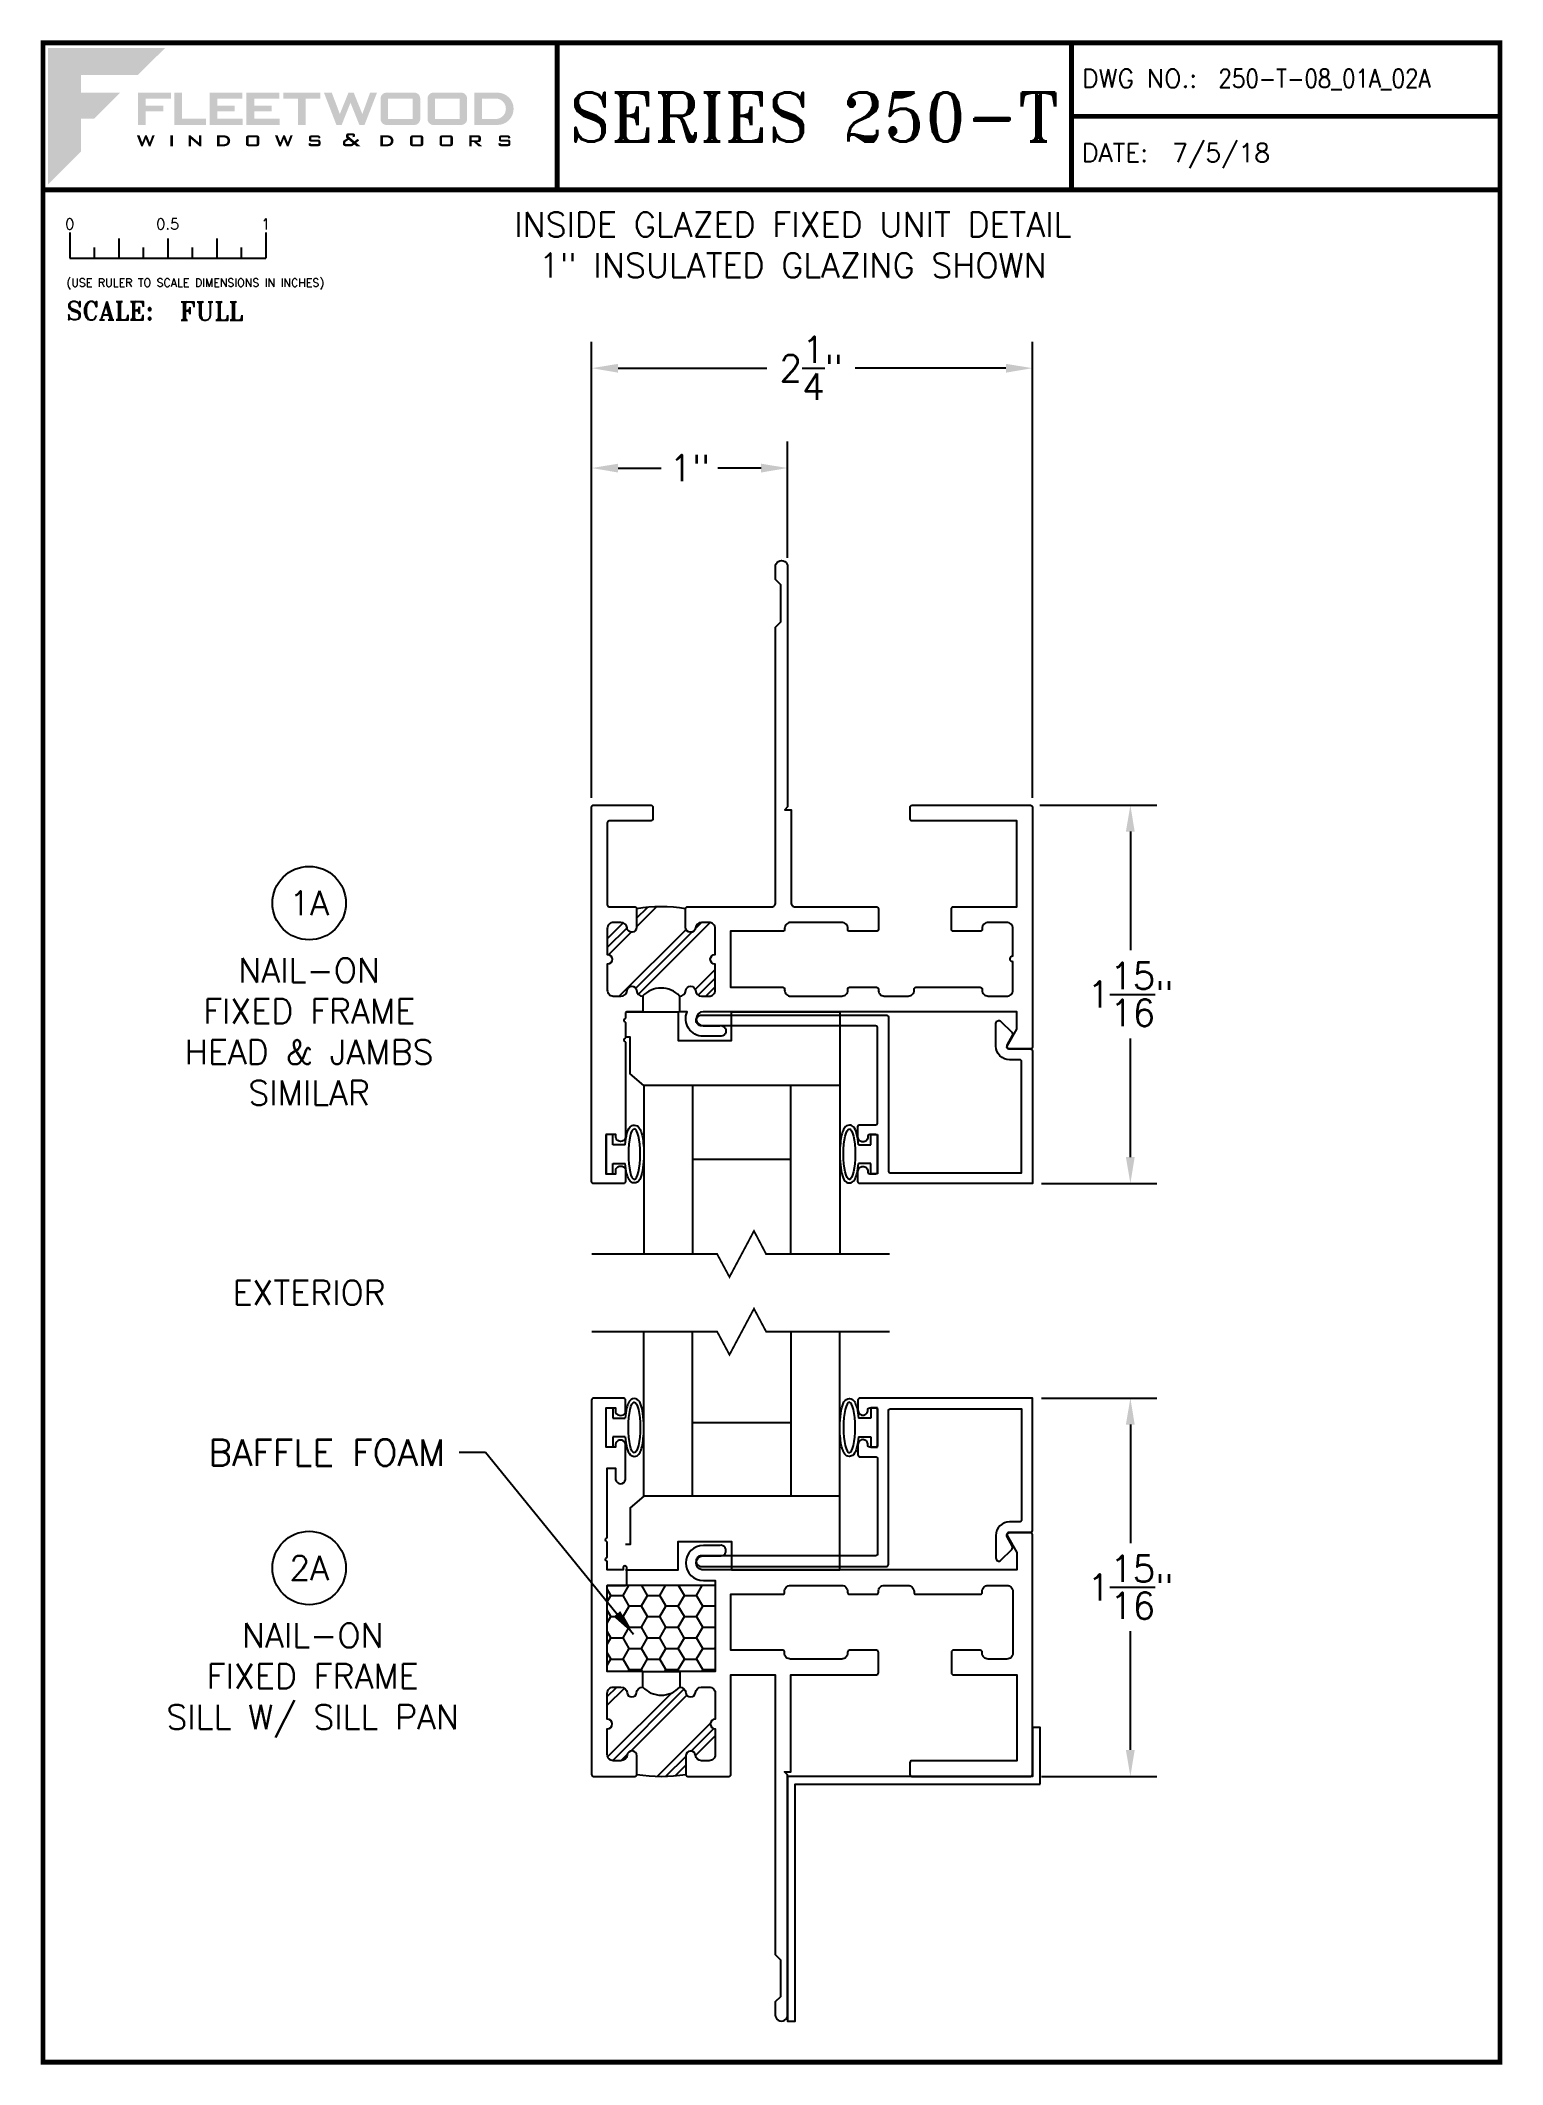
# Paper-space layout 'DETAIL 1A & 2A' of a CAD drawing. Extents: x 0.3 to 7.8, y 0.1 to 10.4.
# The model-space entities are those that its viewports show. They can reach past a viewport. Long polylines and large blocks are cut down to what shows.
import ezdxf
from ezdxf.enums import TextEntityAlignment as Align

# ---------------------------------------------------------------- set-up
doc = ezdxf.new("R2010")
doc.units = 0
doc.header["$MEASUREMENT"] = 0
doc.layers.get('0').update_dxf_attribs({"linetype": 'CONTINUOUS'})
doc.layers.get('Defpoints').update_dxf_attribs({"linetype": 'CONTINUOUS'})
for name, color, linetype in [('DIM', 7, 'CONTINUOUS'), ('FRAME', 1, 'CONTINUOUS'), ('GLASS', 7, 'CONTINUOUS'), ('MISC', 7, 'CONTINUOUS'), ('TEXT', 7, 'CONTINUOUS'), ('TITLE-BLOCK', 7, 'CONTINUOUS')]:
    doc.layers.add(name, color=color, linetype=linetype)
doc.layers.add('VP', color=40, linetype='CONTINUOUS', plot=False)
doc.layers.get('VP').off()
doc.styles.add('ROMANS', font='romans')
doc.styles.add('ROMANT', font='romant')
doc.styles.add('SIMPLEX-094', font='simplex.shx', dxfattribs={"height": 0.094})
doc.styles.get("Standard").update_dxf_attribs({"font": 'simplex.shx'})
doc.dimstyles.new('FULL SCALE', dxfattribs={"dimscale": 0.75, "dimtxt": 0.18, "dimasz": 0.18, "dimexe": 0.18, "dimexo": 0.0625, "dimgap": 0.09, "dimtad": 0, "dimtih": 1, "dimtoh": 1, "dimdec": 4, "dimzin": 0, "dimdsep": 46, "dimlunit": 4, "dimtxsty": 'Standard', "dimcen": 0.09, "dimadec": 0, "dimazin": 0, "dimtfac": 1, "dimtdec": 4, "dimtofl": 0, "dimtmove": 0, "dimatfit": 3, "dimfxl": 0, "dimtolj": 1, "dimtzin": 0, "dimarcsym": 0})

# ---------------------------------------------------------------- blocks, each defined once
blk = doc.blocks.new('*D35')
at = {"layer": 'Defpoints', "color": 0}
for p in [(5.364, 3.516), (5.864, 3.516), (5.364, 1.584)]:
    blk.add_point(p, dxfattribs=at)
at = {"layer": 'DIM', "color": 0, "lineweight": -2}
for p, q in [((5.411, 3.516), (5.999, 3.516)), ((5.864, 3.381), (5.864, 2.775)), ((5.864, 1.719), (5.864, 2.325)), ((5.411, 1.584), (5.999, 1.584))]:
    blk.add_line(p, q, dxfattribs=at)
at = {"layer": 'DIM', "color": 0}
for points in [[(5.841, 3.381), (5.886, 3.381), (5.864, 3.516)], [(5.841, 1.719), (5.886, 1.719), (5.864, 1.584)]]:
    blk.add_solid(points, dxfattribs=at)
at = {"layer": 'DIM', "color": 0, "insert": (5.864, 2.55), "char_height": 0.135, "attachment_point": 5}
blk.add_mtext('\\A1;1{\\H1.000000x;\\S15/16;}"', dxfattribs=at)
blk = doc.blocks.new('*D36')
at = {"layer": 'Defpoints', "color": 0}
for p in [(5.354, 6.544), (5.364, 4.612), (5.864, 4.612)]:
    blk.add_point(p, dxfattribs=at)
at = {"layer": 'DIM', "color": 0, "lineweight": -2}
for p, q in [((5.401, 6.544), (5.999, 6.544)), ((5.864, 6.409), (5.864, 5.803)), ((5.864, 4.747), (5.864, 5.353)), ((5.411, 4.612), (5.999, 4.612))]:
    blk.add_line(p, q, dxfattribs=at)
at = {"layer": 'DIM', "color": 0}
for points in [[(5.841, 6.409), (5.886, 6.409), (5.864, 6.544)], [(5.841, 4.747), (5.886, 4.747), (5.864, 4.612)]]:
    blk.add_solid(points, dxfattribs=at)
at = {"layer": 'DIM', "color": 0, "insert": (5.864, 5.578), "char_height": 0.135, "attachment_point": 5}
blk.add_mtext('\\A1;1{\\H1.000000x;\\S15/16;}"', dxfattribs=at)
blk = doc.blocks.new('*D37')
at = {"layer": 'Defpoints', "color": 0}
for p in [(4.114, 8.266), (4.114, 7.761), (3.114, 6.534)]:
    blk.add_point(p, dxfattribs=at)
at = {"layer": 'DIM', "color": 0, "lineweight": -2}
for p, q in [((3.114, 6.581), (3.114, 8.401)), ((4.114, 7.808), (4.114, 8.401)), ((3.249, 8.266), (3.469, 8.266)), ((3.979, 8.266), (3.758, 8.266))]:
    blk.add_line(p, q, dxfattribs=at)
at = {"layer": 'DIM', "color": 0}
for points in [[(3.249, 8.288), (3.249, 8.243), (3.114, 8.266)], [(3.979, 8.288), (3.979, 8.243), (4.114, 8.266)]]:
    blk.add_solid(points, dxfattribs=at)
at = {"layer": 'DIM', "color": 0, "insert": (3.614, 8.266), "char_height": 0.135, "attachment_point": 5}
blk.add_mtext('\\A1;1"', dxfattribs=at)
blk = doc.blocks.new('Fleetwood_Logo_6-10-15')
h = blk.add_hatch(color=154)
h.dxf.hatch_style = 1
h.paths.add_polyline_path([(0.2526, -0.0017), (0.0019, -0.0017), (0.0019, -0.2942), (0.0725, -0.2236), (0.0725, -0.1535), (0.1007, -0.1535), (0.1567, -0.0976), (0.0725, -0.0976), (0.0725, -0.0596), (0.1946, -0.0596)])
h = blk.add_hatch(color=251)
h.dxf.hatch_style = 1
h.paths.add_polyline_path([(0.2487, -0.1256), (0.2112, -0.1256), (0.2112, -0.1102), (0.2647, -0.1102), (0.2647, -0.0976), (0.1946, -0.0976), (0.1946, -0.1667), (0.2112, -0.1667), (0.2112, -0.1377), (0.2487, -0.1377)])
h = blk.add_hatch(color=251)
h.dxf.hatch_style = 1
h.paths.add_polyline_path([(0.2886, -0.0976), (0.272, -0.0976), (0.272, -0.1667), (0.3401, -0.1667), (0.3401, -0.1535), (0.2886, -0.1535)])
h = blk.add_hatch(color=251)
h.dxf.hatch_style = 1
h.paths.add_polyline_path([(0.4175, -0.0976), (0.3474, -0.0976), (0.3474, -0.1667), (0.4185, -0.1667), (0.4185, -0.1534), (0.364, -0.1534), (0.364, -0.1377), (0.4015, -0.1377), (0.4015, -0.1256), (0.364, -0.1256), (0.364, -0.1102), (0.4175, -0.1102)])
h = blk.add_hatch(color=251)
h.dxf.hatch_style = 1
h.paths.add_polyline_path([(0.4965, -0.0976), (0.4264, -0.0976), (0.4264, -0.1667), (0.4975, -0.1667), (0.4975, -0.1534), (0.443, -0.1534), (0.443, -0.1377), (0.4804, -0.1377), (0.4804, -0.1256), (0.443, -0.1256), (0.443, -0.1102), (0.4965, -0.1102)])
h = blk.add_hatch(color=251)
h.dxf.hatch_style = 1
h.paths.add_polyline_path([(0.5842, -0.0976), (0.5054, -0.0976), (0.5054, -0.1102), (0.5365, -0.1102), (0.5365, -0.1667), (0.5531, -0.1667), (0.5531, -0.1102), (0.5842, -0.1102)])
h = blk.add_hatch(color=251)
h.dxf.hatch_style = 1
h.paths.add_polyline_path([(0.6089, -0.0976), (0.5921, -0.0976), (0.6188, -0.1667), (0.63, -0.1667), (0.6489, -0.1192), (0.6679, -0.1667), (0.6789, -0.1667), (0.7056, -0.0976), (0.6908, -0.0976), (0.6742, -0.1433), (0.6558, -0.0976), (0.6446, -0.0976), (0.6261, -0.1433)])
h = blk.add_hatch(color=251)
h.dxf.hatch_style = 1
h.paths.add_polyline_path([(0.7853, -0.0976), (0.726, -0.0976, 0.414214), (0.7133, -0.1102), (0.7133, -0.154, 0.414214), (0.726, -0.1667), (0.7853, -0.1667, 0.414214), (0.798, -0.154), (0.798, -0.1102, 0.414214)])
h.paths.add_polyline_path([(0.7819, -0.1102), (0.7819, -0.154), (0.7294, -0.154), (0.7294, -0.1102)], flags=16)
h = blk.add_hatch(color=251)
h.dxf.hatch_style = 1
h.paths.add_polyline_path([(0.8856, -0.0976), (0.8262, -0.0976, 0.414214), (0.8136, -0.1102), (0.8136, -0.154, 0.414214), (0.8262, -0.1667), (0.8856, -0.1667, 0.414214), (0.8982, -0.154), (0.8982, -0.1102, 0.414214)])
h.paths.add_polyline_path([(0.8822, -0.1102), (0.8822, -0.154), (0.8296, -0.154), (0.8296, -0.1102)], flags=16)
h = blk.add_hatch(color=251)
h.dxf.hatch_style = 1
h.paths.add_polyline_path([(0.9632, -0.0976), (0.914, -0.0976), (0.914, -0.1667), (0.9632, -0.1667, 1)])
h.paths.add_polyline_path([(0.9301, -0.1102), (0.9593, -0.1102, -1), (0.9593, -0.154), (0.9301, -0.154)], flags=16)
h = blk.add_hatch(color=7)
h.dxf.hatch_style = 1
h.paths.add_polyline_path([(0.2301, -0.1891), (0.2251, -0.1891), (0.2196, -0.2043), (0.2134, -0.1891), (0.2097, -0.1891), (0.2035, -0.2043), (0.1978, -0.1891), (0.1922, -0.1891), (0.2011, -0.2121), (0.2048, -0.2121), (0.2112, -0.1963), (0.2175, -0.2121), (0.2212, -0.2121)])
h = blk.add_hatch(color=7)
h.dxf.hatch_style = 1
h.paths.add_polyline_path([(0.2691, -0.1891), (0.2637, -0.1891), (0.2637, -0.2118), (0.2637, -0.2121), (0.2691, -0.2121)])
h = blk.add_hatch(color=7)
h.dxf.hatch_style = 1
h.paths.add_polyline_path([(0.3077, -0.1964), (0.3259, -0.2121), (0.3298, -0.2121), (0.3298, -0.1891), (0.325, -0.1891), (0.325, -0.2047), (0.3067, -0.1891), (0.3029, -0.1891), (0.3029, -0.2121), (0.3077, -0.2121)])
h = blk.add_hatch(color=7)
h.dxf.hatch_style = 1
h.paths.add_polyline_path([(0.3801, -0.1891), (0.3637, -0.1891), (0.3637, -0.2121), (0.3801, -0.2121, 1)])
h.paths.add_polyline_path([(0.3691, -0.2079), (0.3691, -0.1933), (0.3788, -0.1933, -1), (0.3788, -0.2079)], flags=16)
h = blk.add_hatch(color=7)
h.dxf.hatch_style = 1
h.paths.add_polyline_path([(0.4537, -0.2079), (0.4537, -0.1933, 0.414214), (0.4495, -0.1891), (0.4297, -0.1891, 0.414214), (0.4255, -0.1933), (0.4255, -0.2079, 0.414214), (0.4297, -0.2121), (0.4495, -0.2121, 0.414214)])
h.paths.add_polyline_path([(0.4308, -0.2079), (0.4308, -0.1933), (0.4484, -0.1933), (0.4484, -0.2079)], flags=16)
h = blk.add_hatch(color=7)
h.dxf.hatch_style = 1
h.paths.add_polyline_path([(0.5253, -0.1891), (0.5203, -0.1891), (0.5148, -0.2043), (0.5087, -0.1891), (0.5049, -0.1891), (0.4988, -0.2043), (0.493, -0.1891), (0.4874, -0.1891), (0.4963, -0.2121), (0.5001, -0.2121), (0.5064, -0.1963), (0.5127, -0.2121), (0.5164, -0.2121)])
h = blk.add_hatch(color=7)
h.dxf.hatch_style = 1
h.paths.add_polyline_path([(0.5801, -0.1891), (0.5643, -0.1891, 0.414214), (0.56, -0.1933), (0.56, -0.1981, 0.414214), (0.5643, -0.2024), (0.58, -0.2024), (0.58, -0.2078), (0.5637, -0.2078), (0.5637, -0.2052), (0.5591, -0.2062), (0.5591, -0.2078, 0.414214), (0.5634, -0.2121), (0.5805, -0.2121, 0.414214), (0.5848, -0.2078), (0.5848, -0.2024, 0.414214), (0.5805, -0.1982), (0.5648, -0.1982), (0.5648, -0.193), (0.5798, -0.193), (0.5798, -0.1958), (0.5843, -0.1948), (0.5843, -0.1933, 0.414214)])
h = blk.add_hatch(color=7)
h.dxf.hatch_style = 1
h.paths.add_polyline_path([(0.645, -0.1913, -0.222262), (0.6447, -0.1906), (0.6447, -0.1892), (0.6535, -0.1892), (0.6535, -0.193), (0.6587, -0.1918), (0.6587, -0.189, 0.414214), (0.6544, -0.1847), (0.6437, -0.1847, 0.414214), (0.6394, -0.189), (0.6394, -0.1922, 0.222262), (0.6407, -0.1948), (0.6415, -0.1955), (0.6345, -0.1998, 0.260684), (0.6329, -0.2027), (0.6329, -0.2078, 0.414214), (0.6372, -0.2121), (0.6514, -0.2121, 0.17577), (0.6536, -0.2113), (0.657, -0.2085), (0.6614, -0.2121), (0.6699, -0.2121), (0.6613, -0.2049), (0.6676, -0.1997), (0.6637, -0.1964), (0.6574, -0.2017)])
h.paths.add_polyline_path([(0.6532, -0.2052), (0.6509, -0.2072, -0.17577), (0.6502, -0.2074), (0.6382, -0.2074), (0.6382, -0.2033, -0.260684), (0.6387, -0.2025), (0.6451, -0.1985)], flags=16)
h = blk.add_hatch(color=7)
h.dxf.hatch_style = 1
h.paths.add_polyline_path([(0.7294, -0.1891), (0.713, -0.1891), (0.713, -0.2121), (0.7294, -0.2121, 1)])
h.paths.add_polyline_path([(0.7184, -0.2079), (0.7184, -0.1933), (0.7281, -0.1933, -1), (0.7281, -0.2079)], flags=16)
h = blk.add_hatch(color=7)
h.dxf.hatch_style = 1
h.paths.add_polyline_path([(0.8045, -0.2079), (0.8045, -0.1933, 0.414214), (0.8003, -0.1891), (0.7805, -0.1891, 0.414214), (0.7763, -0.1933), (0.7763, -0.2079, 0.414214), (0.7805, -0.2121), (0.8003, -0.2121, 0.414214)])
h.paths.add_polyline_path([(0.7816, -0.2079), (0.7816, -0.1933), (0.7992, -0.1933), (0.7992, -0.2079)], flags=16)
h = blk.add_hatch(color=7)
h.dxf.hatch_style = 1
h.paths.add_polyline_path([(0.8678, -0.2079), (0.8678, -0.1933, 0.414214), (0.8636, -0.1891), (0.8438, -0.1891, 0.414214), (0.8396, -0.1933), (0.8396, -0.2079, 0.414214), (0.8438, -0.2121), (0.8636, -0.2121, 0.414214)])
h.paths.add_polyline_path([(0.8449, -0.2079), (0.8449, -0.1933), (0.8624, -0.1933), (0.8624, -0.2079)], flags=16)
h = blk.add_hatch(color=7)
h.dxf.hatch_style = 1
h.paths.add_polyline_path([(0.9277, -0.1993), (0.9277, -0.1933, 0.414214), (0.9235, -0.1891), (0.9028, -0.1891), (0.9028, -0.2121), (0.9082, -0.2121), (0.9082, -0.2035), (0.9131, -0.2035), (0.9224, -0.2121), (0.9303, -0.2121), (0.9197, -0.2035), (0.9235, -0.2035, 0.414214)])
h.paths.add_polyline_path([(0.9082, -0.1993), (0.9082, -0.1933), (0.9214, -0.1933, -0.414214), (0.9224, -0.1943), (0.9224, -0.1983, -0.414214), (0.9214, -0.1993)], flags=16)
h = blk.add_hatch(color=7)
h.dxf.hatch_style = 1
h.paths.add_polyline_path([(0.9867, -0.1982), (0.971, -0.1982), (0.971, -0.193), (0.9859, -0.193), (0.9859, -0.1958), (0.9905, -0.1948), (0.9905, -0.1933, 0.414214), (0.9863, -0.1891), (0.9705, -0.1891, 0.414214), (0.9662, -0.1933), (0.9662, -0.1981, 0.414214), (0.9705, -0.2024), (0.9862, -0.2024), (0.9862, -0.2078), (0.9699, -0.2078), (0.9699, -0.2052), (0.9653, -0.2062), (0.9653, -0.2078, 0.414214), (0.9696, -0.2121), (0.9867, -0.2121, 0.414214), (0.991, -0.2078), (0.991, -0.2024, 0.414214)])
blk = doc.blocks.new('A-SIZE_P')
at = {"const_width": 0.025}
blk.add_lwpolyline([(0.313, 0.125), (7.751, 0.125), (7.751, 10.437), (0.313, 10.437)], close=True, dxfattribs=at)
for points in [[(2.938, 10.437), (2.938, 9.687)], [(5.563, 10.437), (5.563, 9.687)], [(5.563, 10.062), (7.751, 10.062)], [(0.313, 9.687), (7.751, 9.687)]]:
    blk.add_lwpolyline(points, dxfattribs=at)
at = {"xscale": 2.387023416083395, "yscale": 2.387023416083395, "zscale": 2.387023416083395}
blk.add_blockref('Fleetwood_Logo_6-10-15', (0.334, 10.416), dxfattribs=at)
for s, style, p in [('DWG NO.:', 'SIMPLEX-094', (5.617, 10.209)), ('DATE:', 'SIMPLEX-094', (5.616, 9.829)), ('SCALE:', 'ROMANT', (0.433, 9.022))]:
    blk.add_text(s, height=0.094, dxfattribs=dict(style=style)).set_placement(p)
for tag, p, style in [('DWG_NO', (6.346, 10.209), 'SIMPLEX-094'), ('DATE', (6.077, 9.829), 'SIMPLEX-094'), ('SCALE', (1.011, 9.02), 'ROMANT')]:
    blk.add_attdef(tag, p, '', height=0.094, dxfattribs=dict(style=style))
for tag, height, style, width, p, p2 in [('DWG_NO_F', 0.094, 'SIMPLEX-094', 1.745692, (6.347, 10.209), (7.683, 10.209)), ('PRODUCT', 0.25, 'ROMANT', 1.390728, (3.001, 9.934), (5.5, 9.934))]:
    blk.add_attdef(tag, text='', height=height, dxfattribs=dict(style=style, width=width)).set_placement(p, p2, align=Align.FIT)
blk = doc.blocks.new('Full')
for p, q in [((0.137, -0.219), (0.137, -0.35)), ((0.262, -0.294), (0.262, -0.35)), ((0.387, -0.249), (0.387, -0.35)), ((0.512, -0.294), (0.512, -0.35)), ((0.637, -0.249), (0.637, -0.35)), ((0.762, -0.294), (0.762, -0.35)), ((0.887, -0.249), (0.887, -0.35)), ((1.012, -0.294), (1.012, -0.35)), ((1.137, -0.219), (1.137, -0.35)), ((0.137, -0.35), (1.137, -0.35))]:
    blk.add_line(p, q)
for s, p in [('0', (0.137, -0.219)), ('0.5', (0.637, -0.219)), ('1', (1.137, -0.219))]:
    blk.add_text(s, height=0.055).set_placement(p, align=Align.BOTTOM_CENTER)
at = {"style": 'ROMANS'}
blk.add_text('(USE RULER TO SCALE DIMENSIONS IN INCHES)', height=0.04115, dxfattribs=at).set_placement((0.12, -0.495))
blk = doc.blocks.new('*D133')
at = {"layer": 'Defpoints', "color": 0}
for p in [(5.364, 8.776), (3.114, 6.534), (5.364, 6.534)]:
    blk.add_point(p, dxfattribs=at)
at = {"layer": 'TITLE-BLOCK', "color": 0, "lineweight": -2}
for p, q in [((3.114, 6.581), (3.114, 8.911)), ((5.364, 6.581), (5.364, 8.911)), ((3.249, 8.776), (4.009, 8.776)), ((5.229, 8.776), (4.459, 8.776))]:
    blk.add_line(p, q, dxfattribs=at)
at = {"layer": 'TITLE-BLOCK', "color": 0}
for points in [[(3.249, 8.798), (3.249, 8.753), (3.114, 8.776)], [(5.229, 8.798), (5.229, 8.753), (5.364, 8.776)]]:
    blk.add_solid(points, dxfattribs=at)
at = {"layer": 'TITLE-BLOCK', "color": 0, "insert": (4.234, 8.776), "char_height": 0.135, "attachment_point": 5}
blk.add_mtext('\\A1;2{\\H1.000000x;\\S1/4;}"', dxfattribs=at)
blk = doc.blocks.new('05P09-1in_GLASS_STOP')
for p, q in [((-1.338, 0.25), (-1.373, 0.25)), ((-1.373, 0.25), (-1.373, 0.05)), ((-1.338, 0.197), (-1.338, 0.25)), ((-0.022, 0.197), (-0.022, 0.25)), ((-0.022, 0.25), (0.013, 0.25)), ((0.013, 0.25), (0.013, 0.05)), ((-1.276, 0.197), (-1.338, 0.197)), ((-0.084, 0.197), (-0.022, 0.197)), ((-1.373, 0.05), (-1.338, 0.05)), ((-1.338, 0.05), (-1.338, 0.102)), ((-1.338, 0.102), (-1.276, 0.102)), ((-0.022, 0.102), (-0.084, 0.102)), ((-0.022, 0.05), (-0.022, 0.102)), ((0.013, 0.05), (-0.022, 0.05))]:
    blk.add_line(p, q)
blk.add_lwpolyline([(-2.035, 0.709, -0.57735), (-2.047, 0.687), (-2.153, 0.687, 0.414214), (-2.163, 0.677), (-2.163, 0), (-1.283, 0, 0.414214), (-1.273, 0.01), (-1.273, 0.062, 0.414214), (-1.298, 0.087, 0.435311), (-1.323, 0.061, -0.435311), (-1.333, 0.05), (-1.363, 0.05, -0.414214), (-1.373, 0.06), (-1.373, 0.24, -0.414214), (-1.363, 0.25), (-1.333, 0.25, -0.435311), (-1.323, 0.239, 0.435311), (-1.298, 0.212, 0.414214), (-1.273, 0.237), (-1.273, 0.29, 0.414214), (-1.283, 0.3), (-1.363, 0.3, -0.414214), (-1.373, 0.31), (-1.373, 0.795, -0.414214), (-1.363, 0.805), (-0.474, 0.805, 0.414214), (-0.447, 0.832), (-0.447, 0.833, 0.414214), (-0.474, 0.86), (-1.418, 0.86, 0.414214), (-1.428, 0.85), (-1.428, 0.065, -0.414214), (-1.438, 0.055), (-2.108, 0.055), (-2.108, 0.622, -0.414214), (-2.098, 0.632), (-2.047, 0.632, 0.414214), (-1.977, 0.702), (-1.977, 0.817, 0.668179), (-2.003, 0.828), (-2.058, 0.773, 0.339454), (-2.06, 0.755)], format="xyb", close=True)
at = {"extrusion": (0, 0, -1)}
blk.add_ellipse((-1.229, 0.15), major_axis=(0, 0.129), ratio=0.232303, dxfattribs=at)
blk.add_ellipse((-0.131, 0.15), major_axis=(0, 0.129), ratio=0.232303)
for points in [[(-1.276, 0.197), (-1.274, 0.219), (-1.271, 0.239), (-1.262, 0.269), (-1.258, 0.28), (-1.245, 0.294), (-1.237, 0.298), (-1.229, 0.298), (-1.218, 0.298), (-1.21, 0.292), (-1.201, 0.279), (-1.197, 0.272), (-1.187, 0.244), (-1.183, 0.215), (-1.178, 0.136), (-1.182, 0.085), (-1.194, 0.034), (-1.198, 0.022), (-1.214, 0.005), (-1.228, 0), (-1.249, 0.008), (-1.254, 0.016), (-1.262, 0.032), (-1.265, 0.041), (-1.272, 0.067), (-1.274, 0.084), (-1.276, 0.102)], [(-0.084, 0.197), (-0.086, 0.219), (-0.089, 0.239), (-0.098, 0.269), (-0.102, 0.28), (-0.115, 0.294), (-0.123, 0.298), (-0.131, 0.298), (-0.142, 0.298), (-0.15, 0.292), (-0.159, 0.279), (-0.163, 0.272), (-0.173, 0.244), (-0.177, 0.215), (-0.182, 0.136), (-0.178, 0.085), (-0.166, 0.034), (-0.162, 0.022), (-0.146, 0.005), (-0.132, 0), (-0.111, 0.008), (-0.106, 0.016), (-0.098, 0.032), (-0.095, 0.041), (-0.088, 0.067), (-0.086, 0.084), (-0.084, 0.102)]]:
    blk.add_open_spline(points, degree=3, knots=[5.075676, 5.075676, 5.075676, 5.075676, 5.596595, 5.596595, 6.055763, 6.055763, 6.283185, 6.283185, 6.283185, 6.572914, 6.572914, 6.862642, 6.862642, 7.608886, 7.608886, 8.676451, 8.676451, 9.18434, 9.18434, 9.518242, 9.518242, 9.852144, 9.852144, 10.186046, 10.186046, 10.631436, 10.631436, 10.631436, 10.631436])
blk = doc.blocks.new('05P72-NAIL-FIN-IG')
h = blk.add_hatch()
h.set_pattern_fill('HONEY', scale=0.5, style=0)
h.paths.add_polyline_path([(0.544, -0.957), (-0.007, -0.957), (-0.007, -1.396), (0.174, -1.396), (0.363, -1.396), (0.544, -1.396)])
h = blk.add_hatch()
h.set_pattern_fill('PLAST', angle=225, style=0)
h.paths.add_polyline_path([(0.544, -1.507, 0.414214), (0.513, -1.476), (0.474, -1.476, 0.38311), (0.443, -1.504, -0.898027), (0.394, -1.504, 0.38311), (0.363, -1.476, -0.436275), (0.174, -1.476, 0.38311), (0.143, -1.504, -0.898027), (0.094, -1.504, 0.38311), (0.063, -1.476), (0.024, -1.476, 0.414214), (-0.007, -1.507), (-0.007, -1.639, -1), (-0.007, -1.689), (-0.007, -1.821, 0.414214), (0.024, -1.852), (0.063, -1.852, 0.38311), (0.094, -1.824, -0.947716), (0.144, -1.827), (0.144, -1.922, 0.08), (0.394, -1.922), (0.394, -1.827, -0.947716), (0.443, -1.824, 0.38311), (0.474, -1.852), (0.513, -1.852, 0.414214), (0.544, -1.821), (0.544, -1.689, -1), (0.544, -1.639)])
at = {"color": 7, "linetype": 'Continuous'}
blk.add_line((0.544, -0.957), (-0.007, -0.957), dxfattribs=at)
at = {"color": 7}
blk.add_line((0.174, -1.396), (0.363, -1.396), dxfattribs=at)
for points in [[(0.094, -1.824, -0.38311), (0.063, -1.852), (0.024, -1.852, -0.414214), (-0.007, -1.821), (-0.007, -1.689, 1), (-0.007, -1.639), (-0.007, -1.507, -0.414214), (0.024, -1.476), (0.063, -1.476, -0.38311), (0.094, -1.504, 0.898027), (0.143, -1.504, -0.38311), (0.174, -1.476), (0.174, -1.396), (-0.007, -1.396), (-0.007, -0.957), (0.083, -0.957, 0.414214), (0.093, -0.947), (0.093, -0.867, 0.414214), (0.083, -0.857), (0.083, -0.857, 0.414214), (0.074, -0.867), (0.074, -0.877), (-0.007, -0.877), (-0.007, -0.838, 0.317837), (-0.01, -0.833, -0.707107), (-0.01, -0.814, 0.317837), (-0.007, -0.81), (-0.007, -0.738, 0.317837), (-0.01, -0.733, -0.707107), (-0.01, -0.714, 0.317837), (-0.007, -0.71), (-0.007, -0.357), (0.036, -0.357), (0.036, -0.416, 0.850302), (0.086, -0.416), (0.086, -0.244, 1.19356), (0.036, -0.244), (0.036, -0.25), (-0.013, -0.25), (-0.013, -0.05), (0.036, -0.05), (0.036, -0.074, 0.596863), (0.086, -0.074), (0.086, -0.01, 0.414214), (0.077, 0), (-0.077, 0, 0.414214), (-0.087, -0.01), (-0.087, -1.922, 0.414214), (-0.077, -1.932), (0.134, -1.932, 0.414214), (0.144, -1.922), (0.144, -1.827, 0.947716)], [(0.567, -0.806, 1.178959), (0.567, -0.752), (0.484, -0.752, 1), (0.484, -0.932), (0.544, -0.932), (0.544, -1.396), (0.363, -1.396), (0.363, -1.476, -0.38311), (0.394, -1.504, 0.898027), (0.443, -1.504, -0.38311), (0.474, -1.476), (0.513, -1.476, -0.414214), (0.544, -1.507), (0.544, -1.639, 1), (0.544, -1.689), (0.544, -1.821, -0.414214), (0.513, -1.852), (0.474, -1.852, -0.38311), (0.443, -1.824, 0.947716), (0.394, -1.827), (0.394, -1.922, 0.414214), (0.404, -1.932), (0.614, -1.932, 0.414214), (0.624, -1.922), (0.624, -1.413), (0.851, -1.413), (0.851, -2.842), (0.878, -2.869), (0.878, -3.057), (0.851, -3.084), (0.851, -3.149, 1.059257), (0.913, -3.149), (0.913, -1.924), (0.898, -1.909), (0.931, -1.909), (0.931, -1.413), (1.367, -1.413, 0.414214), (1.377, -1.403), (1.377, -1.298, 0.414214), (1.367, -1.288), (1.23, -1.288, 0.414214), (1.22, -1.298), (1.22, -1.302, -0.414214), (1.19, -1.333), (0.929, -1.333, -0.414214), (0.898, -1.302), (0.898, -1.298, 0.414214), (0.889, -1.288), (0.624, -1.288), (0.624, -1.002), (0.889, -1.002, 0.414214), (0.898, -0.992), (0.898, -0.988, -0.414214), (0.929, -0.957), (1.19, -0.957, -0.414214), (1.22, -0.988), (1.22, -0.992, 0.414214), (1.23, -1.002), (1.367, -1.002, 0.414214), (1.377, -0.992), (1.377, -0.988, -0.414214), (1.407, -0.957), (1.528, -0.957, -0.414214), (1.559, -0.988), (1.559, -0.992, 0.414214), (1.569, -1.002), (1.897, -1.002, 0.414214), (1.907, -0.992), (1.907, -0.988, -0.414214), (1.937, -0.957), (2.033, -0.957, -0.414214), (2.064, -0.988), (2.064, -1.302, -0.414214), (2.033, -1.333), (1.937, -1.333, -0.414214), (1.907, -1.302), (1.907, -1.298, 0.414214), (1.897, -1.288), (1.76, -1.288, 0.414214), (1.75, -1.298), (1.75, -1.403, 0.414214), (1.76, -1.413), (2.083, -1.413), (2.083, -1.852), (1.548, -1.852, 0.414214), (1.538, -1.862), (1.538, -1.922, 0.414214), (1.548, -1.932), (2.154, -1.932, 0.414214), (2.163, -1.922), (2.163, -0.697, 0.414214), (2.154, -0.687), (2.042, -0.687, 0.57735), (2.034, -0.702), (2.083, -0.788), (2.083, -0.877), (0.476, -0.877, -0.806722), (0.476, -0.806)]]:
    blk.add_lwpolyline(points, format="xyb", close=True)
for centre, radius, start, end in [((0.269, -1.388), 0.129, 222.8591, 317.1409), ((0.269, -1.146), 0.786, 260.8522, 279.1478)]:
    blk.add_arc(centre, radius, start, end, dxfattribs=at)
blk = doc.blocks.new('05P86-NAIL-FIN-IG')
h = blk.add_hatch()
h.set_pattern_fill('PLAST', angle=45, style=0)
h.paths.add_polyline_path([(0.544, 1.302, 0.414214), (0.512, 1.333), (0.474, 1.333, 0.38311), (0.443, 1.305, -0.947716), (0.393, 1.308), (0.393, 1.403, 0.081165), (0.143, 1.403), (0.143, 1.308, -0.947716), (0.094, 1.305, 0.38311), (0.063, 1.333), (0.024, 1.333, 0.414214), (-0.007, 1.302), (-0.007, 1.17, -1), (-0.007, 1.12), (-0.007, 0.988, 0.414214), (0.024, 0.957), (0.063, 0.957, 0.38311), (0.094, 0.985, -0.898027), (0.143, 0.985, 0.38311), (0.174, 0.957, -0.436275), (0.363, 0.957, 0.38311), (0.394, 0.985, -0.898027), (0.443, 0.985, 0.38311), (0.474, 0.957), (0.512, 0.957, 0.414214), (0.544, 0.988), (0.544, 1.12, -1), (0.544, 1.17)])
for points in [[(0.567, 0.806, -1.178959), (0.567, 0.752), (0.483, 0.752, -0.536675), (0.401, 0.877), (0.363, 0.877), (0.363, 0.957, 0.38311), (0.394, 0.985, -0.898027), (0.443, 0.985, 0.38311), (0.474, 0.957), (0.512, 0.957, 0.414214), (0.544, 0.988), (0.544, 1.12, -1), (0.544, 1.17), (0.544, 1.302, 0.414214), (0.512, 1.333), (0.474, 1.333, 0.38311), (0.443, 1.305, -0.947716), (0.393, 1.308), (0.393, 1.403, -0.414214), (0.404, 1.413), (0.832, 1.413, 0.414214), (0.852, 1.433), (0.852, 2.842), (0.879, 2.869), (0.879, 3.057), (0.852, 3.084), (0.852, 3.149, -1.059257), (0.914, 3.149), (0.914, 1.924), (0.899, 1.909), (0.932, 1.909), (0.932, 1.433, 0.414214), (0.952, 1.413), (1.367, 1.413, -0.414214), (1.377, 1.403), (1.377, 1.298, -0.414214), (1.367, 1.288), (1.23, 1.288, -0.414214), (1.221, 1.298), (1.221, 1.302, 0.414214), (1.19, 1.333), (0.93, 1.333, 0.414214), (0.898, 1.302), (0.898, 1.298, -0.414214), (0.889, 1.288), (0.623, 1.288), (0.623, 1.002), (0.889, 1.002, -0.414214), (0.898, 0.992), (0.898, 0.988, 0.414214), (0.93, 0.957), (1.19, 0.957, 0.414214), (1.221, 0.988), (1.221, 0.992, -0.414214), (1.23, 1.002), (1.367, 1.002, -0.414214), (1.377, 0.992), (1.377, 0.988, 0.414214), (1.407, 0.957), (1.529, 0.957, 0.414214), (1.56, 0.988), (1.56, 0.992, -0.414214), (1.569, 1.002), (1.897, 1.002, -0.414214), (1.907, 0.992), (1.907, 0.988, 0.414214), (1.938, 0.957), (2.032, 0.957, 0.414214), (2.064, 0.988), (2.064, 1.132, -1), (2.064, 1.162), (2.064, 1.302, 0.414214), (2.032, 1.333), (1.938, 1.333, 0.414214), (1.907, 1.302), (1.907, 1.298, -0.414214), (1.897, 1.288), (1.76, 1.288, -0.414214), (1.75, 1.298), (1.75, 1.403, -0.414214), (1.76, 1.413), (2.084, 1.413), (2.084, 1.852), (1.549, 1.852, -0.414214), (1.539, 1.862), (1.539, 1.922, -0.414214), (1.549, 1.932), (2.154, 1.932, -0.414214), (2.163, 1.922), (2.163, 0.697, -0.414214), (2.154, 0.687), (2.042, 0.687, -0.57735), (2.034, 0.702), (2.084, 0.788), (2.084, 0.877), (0.483, 0.877, 1), (0.483, 0.806)], [(-0.014, 0.25), (-0.014, 0.05), (0.037, 0.05), (0.037, 0.074, -0.596863), (0.086, 0.074), (0.086, 0.01, -0.414214), (0.076, 0), (-0.076, 0, -0.414214), (-0.087, 0.01), (-0.087, 1.922, -0.414214), (-0.076, 1.932), (0.215, 1.932, -0.414214), (0.226, 1.922), (0.226, 1.862, -0.414214), (0.215, 1.852), (0.003, 1.852, 0.414214), (-0.007, 1.842), (-0.007, 1.423, 0.414214), (0.003, 1.413), (0.134, 1.413, -0.414214), (0.143, 1.403), (0.143, 1.308, -0.947716), (0.094, 1.305, 0.38311), (0.063, 1.333), (0.024, 1.333, 0.414214), (-0.007, 1.302), (-0.007, 1.17, -1), (-0.007, 1.12), (-0.007, 0.988, 0.414214), (0.024, 0.957), (0.063, 0.957, 0.38311), (0.094, 0.985, -0.898027), (0.143, 0.985, 0.38311), (0.174, 0.957), (0.174, 0.877), (0.097, 0.877, 0.414214), (0.086, 0.867), (0.086, 0.847, -0.331679), (0.084, 0.843, 0.745356), (0.084, 0.824, -0.331679), (0.086, 0.82), (0.086, 0.747, -0.331679), (0.084, 0.743, 0.745356), (0.084, 0.724, -0.331679), (0.086, 0.72), (0.086, 0.244, -1.19356), (0.037, 0.244), (0.037, 0.25)]]:
    blk.add_lwpolyline(points, format="xyb", close=True)
at = {"color": 7}
for centre, radius, start, end in [((0.268, 0.638), 0.775, 80.7195, 99.2805), ((0.268, 0.869), 0.129, 42.8591, 137.1409)]:
    blk.add_arc(centre, radius, start, end, dxfattribs=at)

msp = doc.modelspace()

# ---------------------------------------------------------------- linework, layer by layer
at = {"layer": 'GLASS', "linetype": 'Continuous'}
for p, q in [((12.356, 4.437), (12.356, 3.064)), ((12.356, 4.437), (12.356, 3.064)), ((12.604, 4.437), (12.604, 3.064)), ((12.604, 4.437), (12.604, 3.064)), ((13.107, 3.064), (13.107, 4.437)), ((13.107, 3.064), (13.107, 4.437)), ((13.356, 4.437), (13.356, 3.064)), ((13.356, 4.437), (13.356, 3.064)), ((12.604, 4.062), (13.107, 4.062)), ((12.604, 4.062), (13.107, 4.062)), ((12.356, 1.482), (12.356, 2.668)), ((12.604, 1.482), (12.604, 2.668)), ((13.107, 2.668), (13.107, 1.482)), ((13.356, 1.482), (13.356, 2.668)), ((12.604, 1.857), (13.107, 1.857))]:
    msp.add_line(p, q, dxfattribs=at)
at = {"layer": 'GLASS', "const_width": 0.0094}
for points in [[(13.611, 3.064), (12.98, 3.064), (12.918, 3.182), (12.793, 2.947), (12.73, 3.064), (12.089, 3.064)], [(13.611, 2.668), (12.98, 2.668), (12.918, 2.785), (12.793, 2.55), (12.73, 2.668), (12.089, 2.668)]]:
    msp.add_lwpolyline(points, dxfattribs=at)
at = {"layer": 'MISC'}
for points in [[(12.262, 4.814), (12.531, 4.814), (12.531, 4.668), (12.803, 4.668), (12.803, 4.814), (13.356, 4.814), (13.356, 4.437), (12.356, 4.437), (12.286, 4.497), (12.286, 4.685), (12.262, 4.685)], [(12.262, 4.814), (12.531, 4.814), (12.531, 4.668), (12.803, 4.668), (12.803, 4.814), (13.356, 4.814), (13.356, 4.437), (12.356, 4.437), (12.286, 4.497), (12.286, 4.685), (12.262, 4.685)], [(12.262, 1.105), (12.531, 1.105), (12.531, 1.25), (12.803, 1.25), (12.803, 1.105), (13.356, 1.105), (13.356, 1.482), (12.356, 1.482), (12.286, 1.421), (12.286, 1.234), (12.262, 1.234)]]:
    msp.add_lwpolyline(points, dxfattribs=at)
msp.add_lwpolyline([(14.379, 0.01), (14.379, 0.3), (14.339, 0.3), (14.339, 0.05), (13.089, 0.05), (13.089, -1.2), (13.129, -1.2), (13.129, 0.01)], close=True, dxfattribs=at)

# ---------------------------------------------------------------- block references
at = {"layer": 'FRAME'}
for name, p in [('05P86-NAIL-FIN-IG', (12.176, 3.937)), ('05P72-NAIL-FIN-IG', (12.176, 1.982))]:
    msp.add_blockref(name, p, dxfattribs=at)
at = {"layer": 'FRAME', "xscale": -1}
msp.add_blockref('05P09-1in_GLASS_STOP', (12.176, 3.937), dxfattribs=at)
at = {"layer": 'FRAME', "rotation": 180}
msp.add_blockref('05P09-1in_GLASS_STOP', (12.176, 1.982), dxfattribs=at)

psp = doc.layouts.new('DETAIL 1A &  2A')

# ---------------------------------------------------------------- linework, layer by layer
at = {"layer": 'MISC'}
for centre in [(1.671924, 6.044054), (1.671924, 2.648293)]:
    psp.add_circle(centre, 0.1875, dxfattribs=at)

# ---------------------------------------------------------------- block references
at = {"layer": 'TITLE-BLOCK'}
ref = psp.add_blockref('A-SIZE_P', (0, 0), dxfattribs=at)
ref.add_attrib('DATE', '7/5/18', (6.077412, 9.828844), dxfattribs={"layer": '0', "height": 0.094, "style": 'SIMPLEX-094'})
ref.add_attrib('SCALE', 'FULL', (1.011009, 9.020349), dxfattribs={"layer": '0', "height": 0.094, "style": 'ROMANT'})
ref.add_attrib('PRODUCT', 'SERIES 250-T', dxfattribs={"layer": '0', "height": 0.25, "style": 'ROMANT', "width": 0.875}).set_placement((3.0005, 9.933516), (5.5005, 9.933516), align=Align.FIT)
ref.add_attrib('DWG_NO', '250-T-08_01A_02A', (6.314093, 10.208791), dxfattribs={"layer": '0', "height": 0.094, "style": 'SIMPLEX-094', "width": 0.85})
psp.add_blockref('Full', (0.313, 9.687), dxfattribs=at)

# ---------------------------------------------------------------- texts
at = {"layer": 'DIM', "insert": (2.365579, 3.170373), "char_height": 0.135, "attachment_point": 9}
psp.add_mtext('BAFFLE FOAM', dxfattribs=at)
at = {"layer": 'TEXT', "char_height": 0.125, "attachment_point": 5}
for s, insert, width in [('INSIDE GLAZED FIXED UNIT DETAIL\\P1" INSULATED GLAZING SHOWN', (4.140839, 9.40543), 4.41597126), ('1A', (1.671924, 6.044054), 0.46055556), ('NAIL-ON\\PFIXED FRAME\\PHEAD & JAMBS\\PSIMILAR', (1.671924, 5.387804), 1.725675), ('EXTERIOR', (1.671924, 4.054416), 2.725675), ('2A', (1.671924, 2.648293), 0.46055556), ('NAIL-ON\\PFIXED FRAME\\PSILL W/ SILL PAN', (1.690171, 2.074744), 1.74007098)]:
    psp.add_mtext(s, dxfattribs=dict(at, insert=insert, width=width))

# ---------------------------------------------------------------- dimensions: what is measured, and where the dimension line sits
at = {"layer": 'DIM'}
dim = psp.add_linear_dim(base=(4.113957, 8.265643), p1=(3.113762, 6.533858), p2=(4.113957, 7.761142), dimstyle='FULL SCALE', override={"dimlfac": -1}, dxfattribs=at)
dim.commit()
dim.dimension.update_dxf_attribs({"geometry": '*D37', "text_midpoint": (3.613762, 8.265643), "dimtype": 160})
for base, p1, p2, picture, middle in [((5.863762, 4.611858), (5.353762, 6.543858), (5.363762, 4.611858), '*D36', (5.863762, 5.577858)), ((5.863762, 3.515524), (5.363762, 1.583524), (5.363762, 3.515524), '*D35', (5.863762, 2.549524))]:
    dim = psp.add_linear_dim(base=base, p1=p1, p2=p2, angle=90, dimstyle='FULL SCALE', override={"dimlfac": -1}, dxfattribs=at)
    dim.commit()
    dim.dimension.update_dxf_attribs({"geometry": picture, "text_midpoint": middle})
at = {"layer": 'TITLE-BLOCK'}
dim = psp.add_linear_dim(base=(5.363762, 8.775643), p1=(3.113762, 6.533858), p2=(5.363762, 6.533858), dimstyle='FULL SCALE', override={"dimlfac": -1}, dxfattribs=at)
dim.commit()
dim.dimension.update_dxf_attribs({"geometry": '*D133', "text_midpoint": (4.233762, 8.775643), "dimtype": 160})

# ---------------------------------------------------------------- leaders
at = {"layer": 'DIM'}
psp.add_leader([(3.328201, 2.309459), (2.572579, 3.237873), (2.437579, 3.237873)], dimstyle='FULL SCALE', override={"dimgap": 0.096, "dimtad": 0}, dxfattribs=at)

# ---------------------------------------------------------------- viewports
at = {"layer": 'VP'}
for center, size, view_center_point, view_height, status in [((4.405309, 6.153581), (2.944392, 3.4442231), (13.3808, 5.478542), 3.4442233, 3), ((4.405309, 4.050883), (2.944392, 0.76117259), (13.3808, 2.863367), 0.76117264, 4)]:
    psp.add_viewport(center=center, size=size, view_center_point=view_center_point, view_height=view_height, status=status, dxfattribs=at)
psp.add_viewport(center=(4.405309, 1.962289), size=(2.944392, 3.416015), view_center_point=(13.3808, 0.42833), view_height=3.4160152, dxfattribs=at)

doc.saveas('drawing.dxf')
